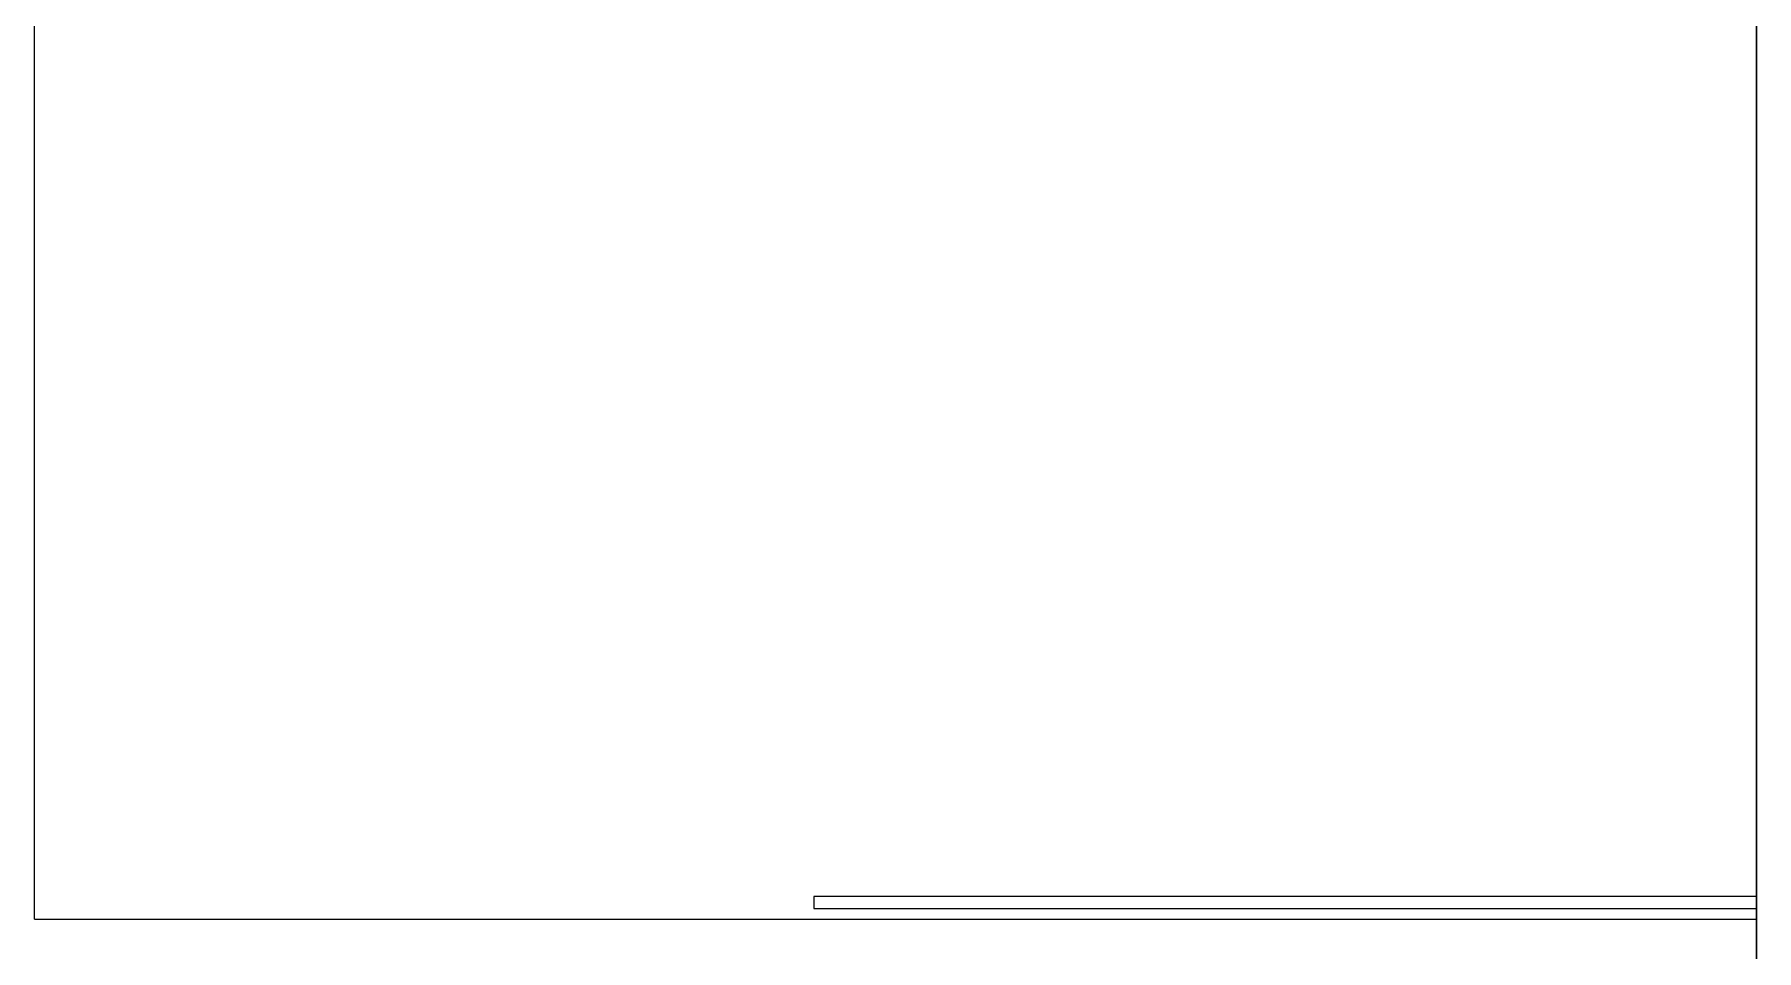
# Model space of a CAD drawing. Header units: metres. Extents: x -44 to 358, y -286 to 66.
# Drawn here: x 127.368 to 128.468, y -86.235 to -85.65 of the extents above; entities that cross this region are included whole.
import ezdxf

# ---------------------------------------------------------------- set-up
doc = ezdxf.new("R2010")
doc.units = ezdxf.units.M
doc.header["$LTSCALE"] = 0.3
for name, color, linetype, lineweight in [('A-WALL', 7, 'Continuous', 30), ('baños', 141, 'Continuous', 0), ('Columnas', 7, 'Continuous', 18)]:
    doc.layers.add(name, color=color, linetype=linetype, lineweight=lineweight)

# ---------------------------------------------------------------- blocks, each defined once
blk = doc.blocks.new('A$C6528a993')
at = {"layer": 'A-WALL'}
blk.add_line((22.1, 6.6601), (22.1, 4.7401), dxfattribs=at)
at = {"layer": 'baños'}
for q in [(21, 6.701), (22.1, 5.5501)]:
    blk.add_line((21, 5.5501), q, dxfattribs=at)
blk.add_lwpolyline([(22.1, 5.5647), (21.4979, 5.5647), (21.4979, 5.5569), (22.1, 5.5569)], close=True, dxfattribs=at)
at = {"layer": 'baños', "linetype": 'Continuous', "flags": 8}
for tag, p in [('MODELNUMBER', (17.4854, 20.4812, 0)), ('TRADENAME', (17.4854, 20.4811, 0)), ('MATERIAL', (17.4854, 20.4811, 0)), ('PRODUCT', (17.4854, 20.4811, 0)), ('MODELNUMBER', (18.6601, 20.4812, 0)), ('MATERIAL', (18.6601, 20.4811, 0)), ('PRODUCT', (18.6601, 20.4811, 0)), ('TRADENAME', (18.6601, 20.4811, 0))]:
    blk.add_attdef(tag, p, '', height=0.0000254, rotation=180.0001, dxfattribs=at)

msp = doc.modelspace()

# ---------------------------------------------------------------- block references
at = {"layer": 'Columnas', "ltscale": 0.2}
msp.add_blockref('A$C6528a993', (106.3680161, -91.7655702), dxfattribs=at)

doc.saveas('drawing.dxf')
